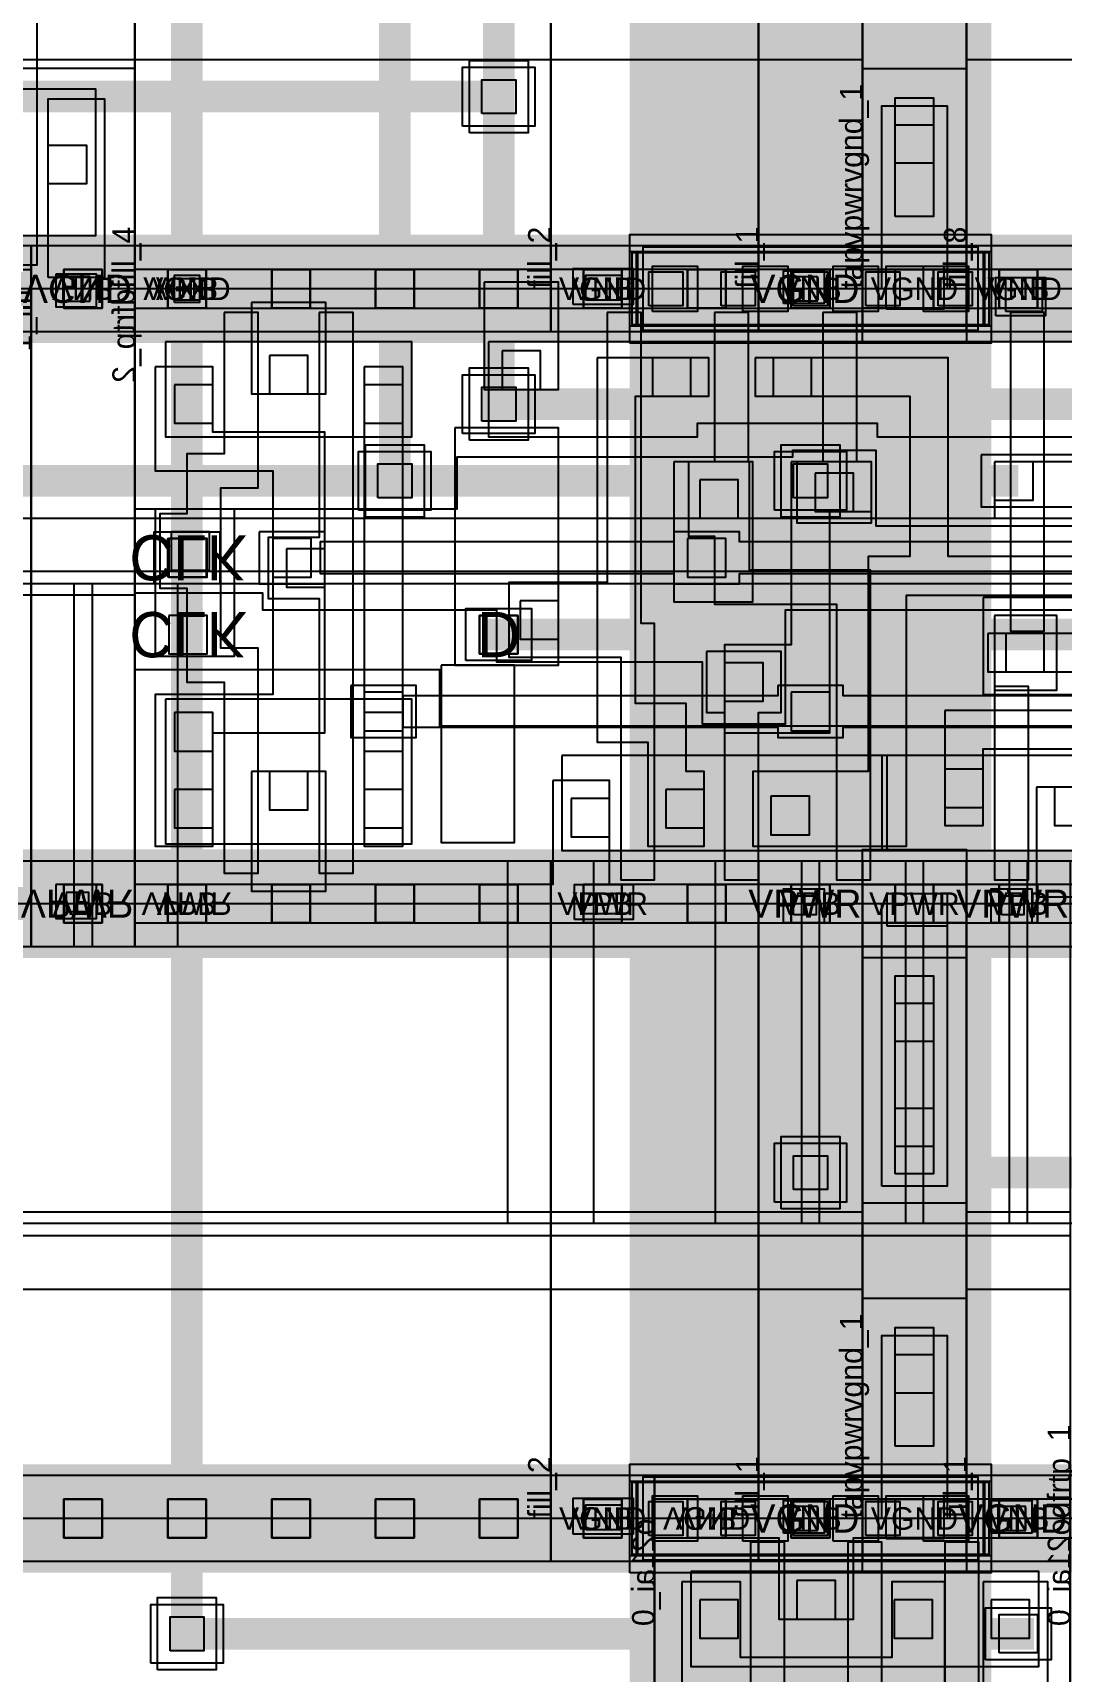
# Model space of a CAD drawing. Extents: x 0 to 50.5, y 0 to 99.5.
# Drawn here: x 11.51 to 16.06, y 83.64 to 90.89 of the extents above; entities that cross this region are included whole.
import ezdxf
from ezdxf.enums import TextEntityAlignment as Align

# ---------------------------------------------------------------- set-up
doc = ezdxf.new("R2010")
doc.units = 0
for name, color, linetype in [('L122D16', 13, 'CONTINUOUS'), ('L236D0', 12, 'CONTINUOUS'), ('L64D16', 14, 'CONTINUOUS'), ('L64D20', 26, 'CONTINUOUS'), ('L64D5', 19, 'CONTINUOUS'), ('L64D59', 18, 'CONTINUOUS'), ('L65D20', 22, 'CONTINUOUS'), ('L65D44', 31, 'CONTINUOUS'), ('L66D20', 16, 'CONTINUOUS'), ('L66D44', 21, 'CONTINUOUS'), ('L67D16', 29, 'CONTINUOUS'), ('L67D20', 8, 'CONTINUOUS'), ('L67D44', 9, 'CONTINUOUS'), ('L67D5', 17, 'CONTINUOUS'), ('L68D16', 15, 'CONTINUOUS'), ('L68D20', 6, 'CONTINUOUS'), ('L68D44', 7, 'CONTINUOUS'), ('L68D5', 20, 'CONTINUOUS'), ('L69D20', 4, 'CONTINUOUS'), ('L69D44', 5, 'CONTINUOUS'), ('L70D20', 2, 'CONTINUOUS'), ('L70D44', 3, 'CONTINUOUS'), ('L71D20', 1, 'CONTINUOUS'), ('L78D44', 24, 'CONTINUOUS'), ('L81D4', 28, 'CONTINUOUS'), ('L83D44', 30, 'CONTINUOUS'), ('L93D44', 25, 'CONTINUOUS'), ('L94D20', 27, 'CONTINUOUS'), ('L95D20', 23, 'CONTINUOUS')]:
    doc.layers.add(name, color=color, linetype=linetype)

# ---------------------------------------------------------------- blocks, each defined once
blk = doc.blocks.new('VIA_M1M2_PR')
at = {"layer": 'L68D20'}
blk.add_lwpolyline([(-0.16, -0.13), (-0.16, 0.13), (0.16, 0.13), (0.16, -0.13)], close=True, dxfattribs=at)
at = {"layer": 'L68D44'}
blk.add_lwpolyline([(-0.075, -0.075), (-0.075, 0.075), (0.075, 0.075), (0.075, -0.075)], close=True, dxfattribs=at)
at = {"layer": 'L69D20'}
blk.add_lwpolyline([(-0.13, -0.16), (-0.13, 0.16), (0.13, 0.16), (0.13, -0.16)], close=True, dxfattribs=at)
blk = doc.blocks.new('VIA_via2_3_1600_480_1_5_320_320')
at = {"layer": 'L68D20'}
blk.add_lwpolyline([(-0.8, -0.24), (-0.8, 0.24), (0.8, 0.24), (0.8, -0.24)], close=True, dxfattribs=at)
at = {"layer": 'L68D44'}
for points in [[(-0.715, -0.075), (-0.715, 0.075), (-0.565, 0.075), (-0.565, -0.075)], [(-0.395, -0.075), (-0.395, 0.075), (-0.245, 0.075), (-0.245, -0.075)], [(-0.075, -0.075), (-0.075, 0.075), (0.075, 0.075), (0.075, -0.075)], [(0.245, -0.075), (0.245, 0.075), (0.395, 0.075), (0.395, -0.075)], [(0.565, -0.075), (0.565, 0.075), (0.715, 0.075), (0.715, -0.075)]]:
    blk.add_lwpolyline(points, close=True, dxfattribs=at)
at = {"layer": 'L69D20'}
blk.add_lwpolyline([(-0.77, -0.16), (-0.77, 0.16), (0.77, 0.16), (0.77, -0.16)], close=True, dxfattribs=at)
blk = doc.blocks.new('VIA_L1M1_PR_MR')
at = {"layer": 'L67D20'}
blk.add_lwpolyline([(-0.085, -0.085), (-0.085, 0.085), (0.085, 0.085), (0.085, -0.085)], close=True, dxfattribs=at)
at = {"layer": 'L67D44'}
blk.add_lwpolyline([(-0.085, -0.085), (-0.085, 0.085), (0.085, 0.085), (0.085, -0.085)], close=True, dxfattribs=at)
at = {"layer": 'L68D20'}
blk.add_lwpolyline([(-0.145, -0.115), (-0.145, 0.115), (0.145, 0.115), (0.145, -0.115)], close=True, dxfattribs=at)
blk = doc.blocks.new('VIA_via4_5_1600_480_1_4_400_400')
at = {"layer": 'L70D20'}
blk.add_lwpolyline([(-0.79, -0.16), (-0.79, 0.16), (0.79, 0.16), (0.79, -0.16)], close=True, dxfattribs=at)
at = {"layer": 'L70D44'}
for points in [[(-0.7, -0.1), (-0.7, 0.1), (-0.5, 0.1), (-0.5, -0.1)], [(-0.3, -0.1), (-0.3, 0.1), (-0.1, 0.1), (-0.1, -0.1)], [(0.1, -0.1), (0.1, 0.1), (0.3, 0.1), (0.3, -0.1)], [(0.5, -0.1), (0.5, 0.1), (0.7, 0.1), (0.7, -0.1)]]:
    blk.add_lwpolyline(points, close=True, dxfattribs=at)
at = {"layer": 'L71D20'}
blk.add_lwpolyline([(-0.8, -0.165), (-0.8, 0.165), (0.8, 0.165), (0.8, -0.165)], close=True, dxfattribs=at)
blk = doc.blocks.new('VIA_via3_4_1600_480_1_4_400_400')
at = {"layer": 'L69D20'}
blk.add_lwpolyline([(-0.74, -0.185), (-0.74, 0.185), (0.74, 0.185), (0.74, -0.185)], close=True, dxfattribs=at)
at = {"layer": 'L69D44'}
for points in [[(-0.7, -0.1), (-0.7, 0.1), (-0.5, 0.1), (-0.5, -0.1)], [(-0.3, -0.1), (-0.3, 0.1), (-0.1, 0.1), (-0.1, -0.1)], [(0.1, -0.1), (0.1, 0.1), (0.3, 0.1), (0.3, -0.1)], [(0.5, -0.1), (0.5, 0.1), (0.7, 0.1), (0.7, -0.1)]]:
    blk.add_lwpolyline(points, close=True, dxfattribs=at)
at = {"layer": 'L70D20'}
blk.add_lwpolyline([(-0.765, -0.165), (-0.765, 0.165), (0.765, 0.165), (0.765, -0.165)], close=True, dxfattribs=at)
blk = doc.blocks.new('sky130_fd_sc_hd__dfrtp_1')
at = {"layer": 'L64D20'}
blk.add_lwpolyline([(-0.19, 1.305), (-0.19, 2.91), (9.39, 2.91), (9.39, 1.305)], close=True, dxfattribs=at)
at = {"layer": 'L68D20', "const_width": 0.48}
for points in [[(0, 2.72), (9.2, 2.72)], [(0, 0), (9.2, 0)]]:
    blk.add_lwpolyline(points, dxfattribs=at)
at = {"layer": 'L83D44'}
blk.add_text('dfrtp_1', height=0.1, rotation=90, dxfattribs=at).set_placement((0, 0))
blk = doc.blocks.new('sky130_fd_sc_hd__fill_8')
at = {"layer": 'L122D16'}
blk.add_lwpolyline([(0.13, -0.12), (0.13, 0.05), (0.35, 0.05), (0.35, -0.12)], close=True, dxfattribs=at)
at = {"layer": 'L64D16'}
blk.add_lwpolyline([(0.1, 2.61), (0.1, 2.765), (0.385, 2.765), (0.385, 2.61)], close=True, dxfattribs=at)
at = {"layer": 'L64D20'}
blk.add_lwpolyline([(-0.19, 1.305), (-0.19, 2.91), (3.87, 2.91), (3.87, 1.305)], close=True, dxfattribs=at)
at = {"layer": 'L67D20', "const_width": 0.17}
for points in [[(0, 2.72), (3.68, 2.72)], [(0, 0), (3.68, 0)]]:
    blk.add_lwpolyline(points, dxfattribs=at)
at = {"layer": 'L67D44'}
for points in [[(0.145, 2.635), (0.145, 2.805), (0.315, 2.805), (0.315, 2.635)], [(0.605, 2.635), (0.605, 2.805), (0.775, 2.805), (0.775, 2.635)], [(1.065, 2.635), (1.065, 2.805), (1.235, 2.805), (1.235, 2.635)], [(1.525, 2.635), (1.525, 2.805), (1.695, 2.805), (1.695, 2.635)], [(1.985, 2.635), (1.985, 2.805), (2.155, 2.805), (2.155, 2.635)], [(2.445, 2.635), (2.445, 2.805), (2.615, 2.805), (2.615, 2.635)], [(2.905, 2.635), (2.905, 2.805), (3.075, 2.805), (3.075, 2.635)], [(3.365, 2.635), (3.365, 2.805), (3.535, 2.805), (3.535, 2.635)], [(0.145, -0.085), (0.145, 0.085), (0.315, 0.085), (0.315, -0.085)], [(0.605, -0.085), (0.605, 0.085), (0.775, 0.085), (0.775, -0.085)], [(1.065, -0.085), (1.065, 0.085), (1.235, 0.085), (1.235, -0.085)], [(1.525, -0.085), (1.525, 0.085), (1.695, 0.085), (1.695, -0.085)], [(1.985, -0.085), (1.985, 0.085), (2.155, 0.085), (2.155, -0.085)], [(2.445, -0.085), (2.445, 0.085), (2.615, 0.085), (2.615, -0.085)], [(2.905, -0.085), (2.905, 0.085), (3.075, 0.085), (3.075, -0.085)], [(3.365, -0.085), (3.365, 0.085), (3.535, 0.085), (3.535, -0.085)]]:
    blk.add_lwpolyline(points, close=True, dxfattribs=at)
at = {"layer": 'L68D16'}
for points in [[(0.145, 2.615), (0.145, 2.775), (0.335, 2.775), (0.335, 2.615)], [(0.175, -0.1), (0.175, 0.05), (0.335, 0.05), (0.335, -0.1)]]:
    blk.add_lwpolyline(points, close=True, dxfattribs=at)
at = {"layer": 'L68D20', "const_width": 0.48}
for points in [[(0, 2.72), (3.68, 2.72)], [(0, 0), (3.68, 0)]]:
    blk.add_lwpolyline(points, dxfattribs=at)
at = {"layer": 'L78D44'}
blk.add_lwpolyline([(0, 1.25), (0, 2.72), (3.68, 2.72), (3.68, 1.25)], close=True, dxfattribs=at)
at = {"layer": 'L81D4'}
blk.add_lwpolyline([(0, 0), (0, 2.72), (3.68, 2.72), (3.68, 0)], close=True, dxfattribs=at)
at = {"layer": 'L93D44'}
blk.add_lwpolyline([(0, -0.19), (0, 1.015), (3.68, 1.015), (3.68, -0.19)], close=True, dxfattribs=at)
at = {"layer": 'L94D20'}
blk.add_lwpolyline([(0, 1.355), (0, 2.91), (3.68, 2.91), (3.68, 1.355)], close=True, dxfattribs=at)
at = {"layer": 'L64D5'}
blk.add_text('VPB', height=0.1, dxfattribs=at).set_placement((0.23, 2.72), align=Align.MIDDLE_CENTER)
at = {"layer": 'L64D59'}
blk.add_text('VNB', height=0.1, dxfattribs=at).set_placement((0.23, 0), align=Align.MIDDLE_CENTER)
at = {"layer": 'L68D5'}
for s, p in [('VPWR', (0.23, 2.72)), ('VGND', (0.23, 0))]:
    blk.add_text(s, height=0.1, dxfattribs=at).set_placement(p, align=Align.MIDDLE_CENTER)
at = {"layer": 'L83D44'}
blk.add_text('fill_8', height=0.1, rotation=90, dxfattribs=at).set_placement((0, 0))
blk = doc.blocks.new('sky130_fd_sc_hd__fill_4')
at = {"layer": 'L122D16'}
blk.add_lwpolyline([(0.175, -0.06), (0.175, 0.06), (0.285, 0.06), (0.285, -0.06)], close=True, dxfattribs=at)
at = {"layer": 'L64D16'}
blk.add_lwpolyline([(0.175, 2.65), (0.175, 2.78), (0.3, 2.78), (0.3, 2.65)], close=True, dxfattribs=at)
at = {"layer": 'L64D20'}
blk.add_lwpolyline([(-0.19, 1.305), (-0.19, 2.91), (2.03, 2.91), (2.03, 1.305)], close=True, dxfattribs=at)
at = {"layer": 'L67D20', "const_width": 0.17}
for points in [[(0, 2.72), (1.84, 2.72)], [(0, 0), (1.84, 0)]]:
    blk.add_lwpolyline(points, dxfattribs=at)
at = {"layer": 'L67D44'}
for points in [[(0.145, 2.635), (0.145, 2.805), (0.315, 2.805), (0.315, 2.635)], [(0.605, 2.635), (0.605, 2.805), (0.775, 2.805), (0.775, 2.635)], [(1.065, 2.635), (1.065, 2.805), (1.235, 2.805), (1.235, 2.635)], [(1.525, 2.635), (1.525, 2.805), (1.695, 2.805), (1.695, 2.635)], [(0.145, -0.085), (0.145, 0.085), (0.315, 0.085), (0.315, -0.085)], [(0.605, -0.085), (0.605, 0.085), (0.775, 0.085), (0.775, -0.085)], [(1.065, -0.085), (1.065, 0.085), (1.235, 0.085), (1.235, -0.085)], [(1.525, -0.085), (1.525, 0.085), (1.695, 0.085), (1.695, -0.085)]]:
    blk.add_lwpolyline(points, close=True, dxfattribs=at)
at = {"layer": 'L68D16'}
for points in [[(0.17, 2.675), (0.17, 2.76), (0.27, 2.76), (0.27, 2.675)], [(0.17, -0.05), (0.17, 0.045), (0.285, 0.045), (0.285, -0.05)]]:
    blk.add_lwpolyline(points, close=True, dxfattribs=at)
at = {"layer": 'L68D20', "const_width": 0.48}
for points in [[(0, 2.72), (1.84, 2.72)], [(0, 0), (1.84, 0)]]:
    blk.add_lwpolyline(points, dxfattribs=at)
at = {"layer": 'L78D44'}
blk.add_lwpolyline([(0, 1.25), (0, 2.72), (1.84, 2.72), (1.84, 1.25)], close=True, dxfattribs=at)
at = {"layer": 'L81D4'}
blk.add_lwpolyline([(0, 0), (0, 2.72), (1.84, 2.72), (1.84, 0)], close=True, dxfattribs=at)
at = {"layer": 'L93D44'}
blk.add_lwpolyline([(0, -0.19), (0, 1.015), (1.84, 1.015), (1.84, -0.19)], close=True, dxfattribs=at)
at = {"layer": 'L94D20'}
blk.add_lwpolyline([(0, 1.355), (0, 2.91), (1.84, 2.91), (1.84, 1.355)], close=True, dxfattribs=at)
at = {"layer": 'L64D5'}
blk.add_text('VPB', height=0.1, dxfattribs=at).set_placement((0.23, 2.72), align=Align.MIDDLE_CENTER)
at = {"layer": 'L64D59'}
blk.add_text('VNB', height=0.1, dxfattribs=at).set_placement((0.23, 0), align=Align.MIDDLE_CENTER)
at = {"layer": 'L68D5'}
for s, p in [('VPWR', (0.23, 2.72)), ('VGND', (0.23, 0))]:
    blk.add_text(s, height=0.1, dxfattribs=at).set_placement(p, align=Align.MIDDLE_CENTER)
at = {"layer": 'L83D44'}
blk.add_text('fill_4', height=0.1, rotation=90, dxfattribs=at).set_placement((0, 0))
blk = doc.blocks.new('sky130_fd_sc_hd__dfrtp_2')
at = {"layer": 'L122D16'}
blk.add_lwpolyline([(0.145, -0.085), (0.145, 0.085), (0.315, 0.085), (0.315, -0.085)], close=True, dxfattribs=at)
at = {"layer": 'L236D0'}
blk.add_lwpolyline([(0, 0), (0, 2.72), (9.66, 2.72), (9.66, 0)], close=True, dxfattribs=at)
at = {"layer": 'L64D16'}
blk.add_lwpolyline([(0.145, 2.635), (0.145, 2.805), (0.315, 2.805), (0.315, 2.635)], close=True, dxfattribs=at)
at = {"layer": 'L64D20'}
blk.add_lwpolyline([(-0.19, 1.305), (-0.19, 2.91), (9.85, 2.91), (9.85, 1.305)], close=True, dxfattribs=at)
at = {"layer": 'L65D20'}
for points in [[(1.89, 2.065), (1.89, 2.485), (3.335, 2.485), (3.335, 2.48), (3.33, 2.48), (3.33, 2.065)], [(3.305, 2.065), (3.305, 2.485), (4.7, 2.485), (4.7, 2.065)], [(0.135, 1.815), (0.135, 2.455), (1.225, 2.455), (1.225, 1.815)], [(1.565, 0.235), (1.565, 0.655), (2.49, 0.655), (2.49, 0.595), (3.285, 0.595), (3.285, 0.655), (4.645, 0.655), (4.645, 0.875), (5.315, 0.875), (5.315, 0.595), (6.165, 0.595), (6.165, 0.655), (8.025, 0.655), (8.025, 0.235)], [(8.295, 0.235), (8.295, 0.655), (8.405, 0.655), (8.405, 0.885), (9.485, 0.885), (9.485, 0.235)], [(0.135, 0.235), (0.135, 0.655), (1.225, 0.655), (1.225, 0.235)]]:
    blk.add_lwpolyline(points, close=True, dxfattribs=at)
at = {"layer": 'L66D20'}
for points in [[(2.09, 0.105), (2.09, 1.3), (1.655, 1.3), (1.655, 1.63), (2.15, 1.63), (2.15, 2.615), (2.3, 2.615), (2.3, 1.48), (2.24, 1.48), (2.24, 0.105)], [(2.565, 0.105), (2.565, 0.765), (2.45, 0.765), (2.45, 1.095), (2.565, 1.095), (2.565, 1.395), (3.105, 1.395), (3.105, 2.615), (3.255, 2.615), (3.255, 1.245), (2.72, 1.245), (2.72, 0.765), (2.715, 0.765), (2.715, 0.105)], [(2.53, 1.605), (2.53, 1.875), (2.61, 1.875), (2.61, 2.615), (2.76, 2.615), (2.76, 1.875), (2.86, 1.875), (2.86, 1.605)], [(3.805, 1.76), (3.805, 2.615), (3.955, 2.615), (3.955, 1.76)], [(8.655, 0.105), (8.655, 0.995), (8.51, 0.995), (8.51, 1.325), (8.655, 1.325), (8.655, 2.615), (8.805, 2.615), (8.805, 1.325), (9.075, 1.325), (9.075, 2.615), (9.225, 2.615), (9.225, 0.105), (9.075, 0.105), (9.075, 0.995), (8.805, 0.995), (8.805, 0.105)], [(0.395, 0.105), (0.395, 0.73), (0.23, 0.73), (0.23, 0.995), (0.11, 0.995), (0.11, 1.325), (0.23, 1.325), (0.23, 1.74), (0.395, 1.74), (0.395, 2.585), (0.545, 2.585), (0.545, 1.59), (0.38, 1.59), (0.38, 0.88), (0.545, 0.88), (0.545, 0.105)], [(0.815, 0.105), (0.815, 1.1), (0.59, 1.1), (0.59, 1.37), (0.815, 1.37), (0.815, 2.585), (0.965, 2.585), (0.965, 0.105)], [(3.805, 1.445), (3.805, 1.775), (4.08, 1.775), (4.08, 1.445)], [(3.875, 0.105), (3.875, 1.515), (4.025, 1.515), (4.025, 0.105)], [(3.045, 0.105), (3.045, 0.765), (2.93, 0.765), (2.93, 1.035), (3.26, 1.035), (3.26, 0.765), (3.195, 0.765), (3.195, 0.105)]]:
    blk.add_lwpolyline(points, close=True, dxfattribs=at)
at = {"layer": 'L66D44'}
for points in [[(1.93, 2.255), (1.93, 2.425), (2.1, 2.425), (2.1, 2.255)], [(2.815, 2.245), (2.815, 2.415), (2.985, 2.415), (2.985, 2.245)], [(0.175, 2.215), (0.175, 2.385), (0.345, 2.385), (0.345, 2.215)], [(1.015, 2.215), (1.015, 2.385), (1.185, 2.385), (1.185, 2.215)], [(2.35, 2.215), (2.35, 2.385), (2.52, 2.385), (2.52, 2.215)], [(4.07, 2.205), (4.07, 2.375), (4.24, 2.375), (4.24, 2.205)], [(0.595, 2.135), (0.595, 2.305), (0.765, 2.305), (0.765, 2.135)], [(3.585, 2.125), (3.585, 2.295), (3.755, 2.295), (3.755, 2.125)], [(0.175, 1.875), (0.175, 2.045), (0.345, 2.045), (0.345, 1.875)], [(1.015, 1.875), (1.015, 2.045), (1.185, 2.045), (1.185, 1.875)], [(2.61, 1.655), (2.61, 1.825), (2.78, 1.825), (2.78, 1.655)], [(3.855, 1.525), (3.855, 1.695), (4.025, 1.695), (4.025, 1.525)], [(1.705, 1.38), (1.705, 1.55), (1.875, 1.55), (1.875, 1.38)], [(0.67, 1.15), (0.67, 1.32), (0.84, 1.32), (0.84, 1.15)], [(0.16, 1.075), (0.16, 1.245), (0.33, 1.245), (0.33, 1.075)], [(2.5, 0.845), (2.5, 1.015), (2.67, 1.015), (2.67, 0.845)], [(3.01, 0.815), (3.01, 0.985), (3.18, 0.985), (3.18, 0.815)], [(0.175, 0.425), (0.175, 0.595), (0.345, 0.595), (0.345, 0.425)], [(1.015, 0.425), (1.015, 0.595), (1.185, 0.595), (1.185, 0.425)], [(9.275, 0.465), (9.275, 0.635), (9.445, 0.635), (9.445, 0.465)], [(0.595, 0.295), (0.595, 0.465), (0.765, 0.465), (0.765, 0.295)], [(1.625, 0.275), (1.625, 0.445), (1.795, 0.445), (1.795, 0.275)], [(2.29, 0.305), (2.29, 0.475), (2.46, 0.475), (2.46, 0.305)], [(2.825, 0.305), (2.825, 0.475), (2.995, 0.475), (2.995, 0.305)]]:
    blk.add_lwpolyline(points, close=True, dxfattribs=at)
at = {"layer": 'L67D16'}
for points in [[(0.15, 1.445), (0.15, 1.615), (0.32, 1.615), (0.32, 1.445)], [(1.525, 1.445), (1.525, 1.615), (1.695, 1.615), (1.695, 1.445)], [(0.15, 1.105), (0.15, 1.275), (0.32, 1.275), (0.32, 1.105)]]:
    blk.add_lwpolyline(points, close=True, dxfattribs=at)
at = {"layer": 'L67D20'}
for points in [[(1.85, 2.175), (1.85, 2.635), (0, 2.635), (0, 2.805), (9.2, 2.805), (9.2, 2.635), (2.1, 2.635), (2.1, 2.175)], [(3.99, 2.205), (3.99, 2.69), (4.32, 2.69), (4.32, 2.205)], [(0.515, 2.135), (0.515, 2.665), (0.845, 2.665), (0.845, 2.135)], [(0.09, 0.345), (0.09, 0.805), (0.61, 0.805), (0.61, 1.795), (0.09, 1.795), (0.09, 2.465), (0.345, 2.465), (0.345, 1.965), (0.84, 1.965), (0.84, 0.635), (0.345, 0.635), (0.345, 0.345)], [(1.015, 0.345), (1.015, 2.465), (1.185, 2.465), (1.185, 0.345)], [(1.355, 1.665), (1.355, 2.45), (1.68, 2.45), (1.68, 1.665)], [(2.045, 0.305), (2.045, 2.005), (2.27, 2.005), (2.27, 2.465), (2.52, 2.465), (2.52, 2.135), (2.44, 2.135), (2.44, 1.835), (2.215, 1.835), (2.215, 0.475), (2.54, 0.475), (2.54, 0.305)], [(2.745, 0.305), (2.745, 0.475), (3.43, 0.475), (3.43, 1.185), (3.245, 1.185), (3.245, 2.135), (2.735, 2.135), (2.735, 2.465), (3.415, 2.465), (3.415, 1.355), (4.935, 1.355), (4.935, 1.005), (4.765, 1.005), (4.765, 1.185), (3.6, 1.185), (3.6, 0.305)], [(3.585, 1.865), (3.585, 2.375), (3.755, 2.375), (3.755, 2.035), (4.49, 2.035), (4.49, 2.375), (4.66, 2.375), (4.66, 1.865)], [(2.905, 0.765), (2.905, 1.575), (2.61, 1.575), (2.61, 1.965), (3.075, 1.965), (3.075, 0.985), (3.26, 0.985), (3.26, 0.765)], [(3.775, 1.525), (3.775, 1.695), (5.13, 1.695), (5.13, 1.525)], [(0.09, 0.975), (0.09, 1.625), (0.44, 1.625), (0.44, 0.975)], [(1.415, 0.615), (1.415, 1.665), (1.875, 1.665), (1.875, 0.615)], [(2.385, 0.765), (2.385, 1.385), (2.735, 1.385), (2.735, 0.765)], [(3.805, 0.765), (3.805, 1.015), (4.595, 1.015), (4.595, 0.765)], [(9.275, 0.05), (9.275, 0.84), (9.525, 0.84), (9.525, 0.05)], [(0.515, 0.06), (0.515, 0.465), (0.845, 0.465), (0.845, 0.06)], [(1.545, -0.03), (1.545, 0.445), (1.875, 0.445), (1.875, -0.03)], [(0, -0.085), (0, 0.085), (9.2, 0.085), (9.2, -0.085)]]:
    blk.add_lwpolyline(points, close=True, dxfattribs=at)
at = {"layer": 'L67D20', "const_width": 0.17}
blk.add_lwpolyline([(9.2, 0), (9.66, 0)], dxfattribs=at)
at = {"layer": 'L67D44'}
for points in [[(0.145, 2.635), (0.145, 2.805), (0.315, 2.805), (0.315, 2.635)], [(0.605, 2.635), (0.605, 2.805), (0.775, 2.805), (0.775, 2.635)], [(1.065, 2.635), (1.065, 2.805), (1.235, 2.805), (1.235, 2.635)], [(1.525, 2.635), (1.525, 2.805), (1.695, 2.805), (1.695, 2.635)], [(1.985, 2.635), (1.985, 2.805), (2.155, 2.805), (2.155, 2.635)], [(2.445, 2.635), (2.445, 2.805), (2.615, 2.805), (2.615, 2.635)], [(2.905, 2.635), (2.905, 2.805), (3.075, 2.805), (3.075, 2.635)], [(3.365, 2.635), (3.365, 2.805), (3.535, 2.805), (3.535, 2.635)], [(3.825, 2.635), (3.825, 2.805), (3.995, 2.805), (3.995, 2.635)], [(1.015, 1.785), (1.015, 1.955), (1.185, 1.955), (1.185, 1.785)], [(2.905, 1.785), (2.905, 1.955), (3.075, 1.955), (3.075, 1.785)], [(0.61, 1.105), (0.61, 1.275), (0.78, 1.275), (0.78, 1.105)], [(2.445, 1.105), (2.445, 1.275), (2.615, 1.275), (2.615, 1.105)], [(3.805, 0.765), (3.805, 0.935), (3.975, 0.935), (3.975, 0.765)], [(0.145, -0.085), (0.145, 0.085), (0.315, 0.085), (0.315, -0.085)], [(0.605, -0.085), (0.605, 0.085), (0.775, 0.085), (0.775, -0.085)], [(1.065, -0.085), (1.065, 0.085), (1.235, 0.085), (1.235, -0.085)], [(1.525, -0.085), (1.525, 0.085), (1.695, 0.085), (1.695, -0.085)], [(1.985, -0.085), (1.985, 0.085), (2.155, 0.085), (2.155, -0.085)], [(2.445, -0.085), (2.445, 0.085), (2.615, 0.085), (2.615, -0.085)], [(2.905, -0.085), (2.905, 0.085), (3.075, 0.085), (3.075, -0.085)], [(3.365, -0.085), (3.365, 0.085), (3.535, 0.085), (3.535, -0.085)], [(3.825, -0.085), (3.825, 0.085), (3.995, 0.085), (3.995, -0.085)], [(9.345, -0.085), (9.345, 0.085), (9.515, 0.085), (9.515, -0.085)]]:
    blk.add_lwpolyline(points, close=True, dxfattribs=at)
at = {"layer": 'L68D16'}
for points in [[(0.145, 2.635), (0.145, 2.805), (0.315, 2.805), (0.315, 2.635)], [(0.145, -0.085), (0.145, 0.085), (0.315, 0.085), (0.315, -0.085)]]:
    blk.add_lwpolyline(points, close=True, dxfattribs=at)
at = {"layer": 'L68D20', "const_width": 0.48}
for points in [[(0, 2.72), (9.2, 2.72)], [(0, 0), (9.2, 0)], [(9.2, 0), (9.66, 0)]]:
    blk.add_lwpolyline(points, dxfattribs=at)
at = {"layer": 'L68D20'}
for points in [[(0.955, 1.755), (0.955, 1.985), (1.245, 1.985), (1.245, 1.755)], [(2.845, 1.755), (2.845, 1.8), (1.185, 1.8), (1.185, 1.94), (2.845, 1.94), (2.845, 1.985), (3.135, 1.985), (3.135, 1.94), (6.075, 1.94), (6.075, 1.8), (3.135, 1.8), (3.135, 1.755)], [(0.55, 1.075), (0.55, 1.305), (0.84, 1.305), (0.84, 1.075)], [(2.385, 1.075), (2.385, 1.12), (0.82, 1.12), (0.82, 1.26), (2.385, 1.26), (2.385, 1.305), (2.675, 1.305), (2.675, 1.26), (6.045, 1.26), (6.045, 1.12), (2.675, 1.12), (2.675, 1.075)], [(3.745, 0.735), (3.745, 0.965), (4.395, 0.965), (4.395, 0.92), (7.335, 0.92), (7.335, 0.965), (7.635, 0.965), (7.635, 0.735), (7.345, 0.735), (7.345, 0.78), (4.395, 0.78), (4.395, 0.735)]]:
    blk.add_lwpolyline(points, close=True, dxfattribs=at)
at = {"layer": 'L78D44'}
blk.add_lwpolyline([(0, 1.25), (0, 2.72), (9.2, 2.72), (9.2, 1.25)], close=True, dxfattribs=at)
at = {"layer": 'L81D4'}
blk.add_lwpolyline([(0, 0), (0, 2.72), (9.66, 2.72), (9.66, 0)], close=True, dxfattribs=at)
at = {"layer": 'L93D44'}
blk.add_lwpolyline([(0, -0.19), (0, 1.015), (9.66, 1.015), (9.66, -0.19)], close=True, dxfattribs=at)
at = {"layer": 'L94D20'}
blk.add_lwpolyline([(8.155, 1.355), (8.155, 1.935), (5.825, 1.935), (5.825, 1.515), (4.885, 1.515), (4.885, 1.935), (1.35, 1.935), (1.35, 1.685), (0, 1.685), (0, 2.91), (9.66, 2.91), (9.66, 1.355)], close=True, dxfattribs=at)
at = {"layer": 'L95D20'}
for points in [[(4.185, 1.05), (3.28, 1.05), (3.28, 0.715), (2.91, 0.715), (2.91, 0.745), (1.425, 0.745), (1.425, 0.975), (0, 0.975), (0, 1.345), (0.565, 1.345), (0.565, 1.42), (1.6, 1.42), (1.6, 1.65), (2.51, 1.65), (2.51, 1.925), (2.88, 1.925), (2.88, 1.42), (6.08, 1.42)], [(7.84, 1.345), (9.66, 1.345), (9.66, 0.975), (7.455, 0.975)]]:
    blk.add_lwpolyline(points, dxfattribs=at)
blk.add_lwpolyline([(3.755, 1.365), (3.755, 1.795), (4.195, 1.795), (4.195, 1.365)], close=True, dxfattribs=at)
at = {"layer": 'L64D5'}
blk.add_text('VPB', height=0.1, dxfattribs=at).set_placement((0.23, 2.72), align=Align.MIDDLE_CENTER)
at = {"layer": 'L64D59'}
blk.add_text('VNB', height=0.1, dxfattribs=at).set_placement((0.23, 0), align=Align.MIDDLE_CENTER)
at = {"layer": 'L67D5'}
for s, p in [('CLK', (0.235, 1.53)), ('D', (1.61, 1.53)), ('CLK', (0.235, 1.19))]:
    blk.add_text(s, height=0.2, dxfattribs=at).set_placement(p, align=Align.MIDDLE_CENTER)
at = {"layer": 'L68D5'}
for s, p in [('VPWR', (0.23, 2.72)), ('VGND', (0.23, 0))]:
    blk.add_text(s, height=0.1, dxfattribs=at).set_placement(p, align=Align.MIDDLE_CENTER)
at = {"layer": 'L83D44'}
blk.add_text('dfrtp_2', height=0.1, rotation=90, dxfattribs=at).set_placement((0, 0))
blk = doc.blocks.new('sky130_fd_sc_hd__o21ai_0')
at = {"layer": 'L122D16'}
blk.add_lwpolyline([(0.145, -0.085), (0.145, 0.085), (0.315, 0.085), (0.315, -0.085)], close=True, dxfattribs=at)
at = {"layer": 'L236D0'}
blk.add_lwpolyline([(0, 0), (0, 2.72), (1.84, 2.72), (1.84, 0)], close=True, dxfattribs=at)
at = {"layer": 'L64D16'}
blk.add_lwpolyline([(0.145, 2.635), (0.145, 2.805), (0.315, 2.805), (0.315, 2.635)], close=True, dxfattribs=at)
at = {"layer": 'L64D20'}
blk.add_lwpolyline([(-0.19, 1.305), (-0.19, 2.91), (2.03, 2.91), (2.03, 1.305)], close=True, dxfattribs=at)
at = {"layer": 'L65D20'}
for points in [[(0.185, 1.845), (0.185, 2.485), (1.705, 2.485), (1.705, 1.845)], [(0.16, 0.235), (0.16, 0.655), (1.7, 0.655), (1.7, 0.235)]]:
    blk.add_lwpolyline(points, close=True, dxfattribs=at)
at = {"layer": 'L66D20'}
for points in [[(0.425, 0.105), (0.425, 0.73), (0.115, 0.73), (0.115, 1.735), (0.45, 1.735), (0.45, 2.615), (0.6, 2.615), (0.6, 1.585), (0.385, 1.585), (0.385, 0.88), (0.575, 0.88), (0.575, 0.105)], [(0.855, 0.105), (0.855, 1.045), (0.705, 1.045), (0.705, 1.375), (0.84, 1.375), (0.84, 2.615), (0.99, 2.615), (0.99, 1.375), (1.005, 1.375), (1.005, 0.105)], [(1.285, 0.105), (1.285, 1.355), (1.27, 1.355), (1.27, 2.615), (1.42, 2.615), (1.42, 1.685), (1.735, 1.685), (1.735, 1.355), (1.435, 1.355), (1.435, 0.105)]]:
    blk.add_lwpolyline(points, close=True, dxfattribs=at)
at = {"layer": 'L66D44'}
for points in [[(0.225, 2.255), (0.225, 2.425), (0.395, 2.425), (0.395, 2.255)], [(1.045, 2.255), (1.045, 2.425), (1.215, 2.425), (1.215, 2.255)], [(1.475, 2.275), (1.475, 2.445), (1.645, 2.445), (1.645, 2.275)], [(1.475, 1.935), (1.475, 2.105), (1.645, 2.105), (1.645, 1.935)], [(0.225, 1.905), (0.225, 2.075), (0.395, 2.075), (0.395, 1.905)], [(1.045, 1.905), (1.045, 2.075), (1.215, 2.075), (1.215, 1.905)], [(1.515, 1.435), (1.515, 1.605), (1.685, 1.605), (1.685, 1.435)], [(0.165, 1.295), (0.165, 1.465), (0.335, 1.465), (0.335, 1.295)], [(0.755, 1.125), (0.755, 1.295), (0.925, 1.295), (0.925, 1.125)], [(0.165, 0.955), (0.165, 1.125), (0.335, 1.125), (0.335, 0.955)], [(0.2, 0.36), (0.2, 0.53), (0.37, 0.53), (0.37, 0.36)], [(1.06, 0.36), (1.06, 0.53), (1.23, 0.53), (1.23, 0.36)], [(1.49, 0.36), (1.49, 0.53), (1.66, 0.53), (1.66, 0.36)], [(0.63, 0.275), (0.63, 0.445), (0.8, 0.445), (0.8, 0.275)]]:
    blk.add_lwpolyline(points, close=True, dxfattribs=at)
at = {"layer": 'L67D16'}
for points in [[(1.065, 2.125), (1.065, 2.295), (1.235, 2.295), (1.235, 2.125)], [(0.145, 1.445), (0.145, 1.615), (0.315, 1.615), (0.315, 1.445)], [(1.525, 1.445), (1.525, 1.615), (1.695, 1.615), (1.695, 1.445)], [(0.605, 1.105), (0.605, 1.275), (0.775, 1.275), (0.775, 1.105)]]:
    blk.add_lwpolyline(points, close=True, dxfattribs=at)
at = {"layer": 'L67D20'}
for points in [[(0.145, 1.825), (0.145, 2.635), (0, 2.635), (0, 2.805), (1.84, 2.805), (1.84, 2.635), (1.725, 2.635), (1.725, 1.855), (1.47, 1.855), (1.47, 2.635), (0.475, 2.635), (0.475, 1.825)], [(1.455, 0.28), (1.455, 0.955), (1.175, 0.955), (1.175, 1.51), (0.965, 1.51), (0.965, 2.465), (1.3, 2.465), (1.3, 1.68), (1.345, 1.68), (1.345, 1.125), (1.74, 1.125), (1.74, 0.28)], [(1.515, 1.355), (1.515, 1.685), (1.73, 1.685), (1.73, 1.355)], [(0.085, 0.955), (0.085, 1.615), (0.415, 1.615), (0.415, 0.955)], [(0.605, 1.1), (0.605, 1.645), (0.775, 1.645), (0.775, 1.34), (1.005, 1.34), (1.005, 1.1)], [(0.12, 0.28), (0.12, 0.785), (1.285, 0.785), (1.285, 0.28), (1.05, 0.28), (1.05, 0.615), (0.38, 0.615), (0.38, 0.28)], [(0, -0.085), (0, 0.085), (0.55, 0.085), (0.55, 0.445), (0.88, 0.445), (0.88, 0.085), (1.84, 0.085), (1.84, -0.085)]]:
    blk.add_lwpolyline(points, close=True, dxfattribs=at)
at = {"layer": 'L67D44'}
for points in [[(0.145, 2.635), (0.145, 2.805), (0.315, 2.805), (0.315, 2.635)], [(0.605, 2.635), (0.605, 2.805), (0.775, 2.805), (0.775, 2.635)], [(1.065, 2.635), (1.065, 2.805), (1.235, 2.805), (1.235, 2.635)], [(1.525, 2.635), (1.525, 2.805), (1.695, 2.805), (1.695, 2.635)], [(0.145, -0.085), (0.145, 0.085), (0.315, 0.085), (0.315, -0.085)], [(0.605, -0.085), (0.605, 0.085), (0.775, 0.085), (0.775, -0.085)], [(1.065, -0.085), (1.065, 0.085), (1.235, 0.085), (1.235, -0.085)], [(1.525, -0.085), (1.525, 0.085), (1.695, 0.085), (1.695, -0.085)]]:
    blk.add_lwpolyline(points, close=True, dxfattribs=at)
at = {"layer": 'L68D16'}
for points in [[(0.145, 2.635), (0.145, 2.805), (0.315, 2.805), (0.315, 2.635)], [(0.145, -0.085), (0.145, 0.085), (0.315, 0.085), (0.315, -0.085)]]:
    blk.add_lwpolyline(points, close=True, dxfattribs=at)
at = {"layer": 'L68D20', "const_width": 0.48}
for points in [[(0, 2.72), (1.84, 2.72)], [(0, 0), (1.84, 0)]]:
    blk.add_lwpolyline(points, dxfattribs=at)
at = {"layer": 'L78D44'}
blk.add_lwpolyline([(0, 1.25), (0, 2.72), (1.84, 2.72), (1.84, 1.25)], close=True, dxfattribs=at)
at = {"layer": 'L81D4'}
blk.add_lwpolyline([(0, 0), (0, 2.72), (1.84, 2.72), (1.84, 0)], close=True, dxfattribs=at)
at = {"layer": 'L93D44'}
blk.add_lwpolyline([(0, -0.19), (0, 1.015), (1.84, 1.015), (1.84, -0.19)], close=True, dxfattribs=at)
at = {"layer": 'L94D20'}
blk.add_lwpolyline([(0, 1.575), (0, 2.91), (1.84, 2.91), (1.84, 1.715), (1.405, 1.715), (1.405, 1.575)], close=True, dxfattribs=at)
at = {"layer": 'L95D20'}
blk.add_lwpolyline([(0, 0.855), (0, 1.565), (0.435, 1.565), (0.435, 1.395), (1.025, 1.395), (1.025, 1.345), (1.415, 1.345), (1.415, 1.705), (1.84, 1.705), (1.84, 0.975), (0.48, 0.975), (0.48, 0.855)], close=True, dxfattribs=at)
at = {"layer": 'L64D5'}
blk.add_text('VPB', height=0.1, dxfattribs=at).set_placement((0.23, 2.72), align=Align.MIDDLE_CENTER)
at = {"layer": 'L64D59'}
blk.add_text('VNB', height=0.1, dxfattribs=at).set_placement((0.23, 0), align=Align.MIDDLE_CENTER)
at = {"layer": 'L67D5'}
for s, p in [('Y', (1.15, 2.21)), ('A1', (0.23, 1.53)), ('B1', (1.61, 1.53)), ('A2', (0.69, 1.19))]:
    blk.add_text(s, height=0.17, dxfattribs=at).set_placement(p, align=Align.MIDDLE_CENTER)
at = {"layer": 'L68D5'}
for s, p in [('VPWR', (0.23, 2.72)), ('VGND', (0.23, 0))]:
    blk.add_text(s, height=0.1, dxfattribs=at).set_placement(p, align=Align.MIDDLE_CENTER)
at = {"layer": 'L83D44'}
blk.add_text('o21ai_0', height=0.1, rotation=90, dxfattribs=at).set_placement((0, 0))
blk = doc.blocks.new('sky130_fd_sc_hd__fill_1')
at = {"layer": 'L122D16'}
blk.add_lwpolyline([(0.14, -0.055), (0.14, 0.055), (0.26, 0.055), (0.26, -0.055)], close=True, dxfattribs=at)
at = {"layer": 'L64D16'}
blk.add_lwpolyline([(0.155, 2.67), (0.155, 2.755), (0.255, 2.755), (0.255, 2.67)], close=True, dxfattribs=at)
at = {"layer": 'L64D20'}
blk.add_lwpolyline([(-0.19, 1.305), (-0.19, 2.91), (0.65, 2.91), (0.65, 1.305)], close=True, dxfattribs=at)
at = {"layer": 'L67D20', "const_width": 0.17}
for points in [[(0, 2.72), (0.46, 2.72)], [(0, 0), (0.46, 0)]]:
    blk.add_lwpolyline(points, dxfattribs=at)
at = {"layer": 'L67D44'}
for points in [[(0.145, 2.635), (0.145, 2.805), (0.315, 2.805), (0.315, 2.635)], [(0.145, -0.085), (0.145, 0.085), (0.315, 0.085), (0.315, -0.085)]]:
    blk.add_lwpolyline(points, close=True, dxfattribs=at)
at = {"layer": 'L68D16'}
for points in [[(0.11, 2.635), (0.11, 2.785), (0.29, 2.785), (0.29, 2.635)], [(0.11, -0.065), (0.11, 0.08), (0.29, 0.08), (0.29, -0.065)]]:
    blk.add_lwpolyline(points, close=True, dxfattribs=at)
at = {"layer": 'L68D20', "const_width": 0.48}
for points in [[(0, 2.72), (0.46, 2.72)], [(0, 0), (0.46, 0)]]:
    blk.add_lwpolyline(points, dxfattribs=at)
at = {"layer": 'L78D44'}
blk.add_lwpolyline([(0, 1.25), (0, 2.72), (0.46, 2.72), (0.46, 1.25)], close=True, dxfattribs=at)
at = {"layer": 'L81D4'}
blk.add_lwpolyline([(0, 0), (0, 2.72), (0.46, 2.72), (0.46, 0)], close=True, dxfattribs=at)
at = {"layer": 'L93D44'}
blk.add_lwpolyline([(0, -0.19), (0, 1.015), (0.46, 1.015), (0.46, -0.19)], close=True, dxfattribs=at)
at = {"layer": 'L94D20'}
blk.add_lwpolyline([(0, 1.355), (0, 2.91), (0.46, 2.91), (0.46, 1.355)], close=True, dxfattribs=at)
at = {"layer": 'L64D5'}
blk.add_text('VPB', height=0.1, dxfattribs=at).set_placement((0.23, 2.72), align=Align.MIDDLE_CENTER)
at = {"layer": 'L64D59'}
blk.add_text('VNB', height=0.1, dxfattribs=at).set_placement((0.23, 0), align=Align.MIDDLE_CENTER)
at = {"layer": 'L68D5'}
for s, p in [('VPWR', (0.205, 2.72)), ('VGND', (0.205, 0))]:
    blk.add_text(s, height=0.125, dxfattribs=at).set_placement(p, align=Align.MIDDLE_CENTER)
at = {"layer": 'L83D44'}
blk.add_text('fill_1', height=0.1, rotation=90, dxfattribs=at).set_placement((0, 0))
blk = doc.blocks.new('sky130_fd_sc_hd__fill_2')
at = {"layer": 'L122D16'}
blk.add_lwpolyline([(0.155, -0.05), (0.155, 0.06), (0.315, 0.06), (0.315, -0.05)], close=True, dxfattribs=at)
at = {"layer": 'L64D16'}
blk.add_lwpolyline([(0.14, 2.675), (0.14, 2.765), (0.31, 2.765), (0.31, 2.675)], close=True, dxfattribs=at)
at = {"layer": 'L64D20'}
blk.add_lwpolyline([(-0.19, 1.305), (-0.19, 2.91), (1.11, 2.91), (1.11, 1.305)], close=True, dxfattribs=at)
at = {"layer": 'L67D20', "const_width": 0.17}
for points in [[(0, 2.72), (0.92, 2.72)], [(0, 0), (0.92, 0)]]:
    blk.add_lwpolyline(points, dxfattribs=at)
at = {"layer": 'L67D44'}
for points in [[(0.145, 2.635), (0.145, 2.805), (0.315, 2.805), (0.315, 2.635)], [(0.605, 2.635), (0.605, 2.805), (0.775, 2.805), (0.775, 2.635)], [(0.145, -0.085), (0.145, 0.085), (0.315, 0.085), (0.315, -0.085)], [(0.605, -0.085), (0.605, 0.085), (0.775, 0.085), (0.775, -0.085)]]:
    blk.add_lwpolyline(points, close=True, dxfattribs=at)
at = {"layer": 'L68D16'}
for points in [[(0.105, 2.65), (0.105, 2.805), (0.365, 2.805), (0.365, 2.65)], [(0.1, -0.07), (0.1, 0.09), (0.365, 0.09), (0.365, -0.07)]]:
    blk.add_lwpolyline(points, close=True, dxfattribs=at)
at = {"layer": 'L68D20', "const_width": 0.48}
for points in [[(0, 2.72), (0.92, 2.72)], [(0, 0), (0.92, 0)]]:
    blk.add_lwpolyline(points, dxfattribs=at)
at = {"layer": 'L78D44'}
blk.add_lwpolyline([(0, 1.25), (0, 2.72), (0.92, 2.72), (0.92, 1.25)], close=True, dxfattribs=at)
at = {"layer": 'L81D4'}
blk.add_lwpolyline([(0, 0), (0, 2.72), (0.92, 2.72), (0.92, 0)], close=True, dxfattribs=at)
at = {"layer": 'L93D44'}
blk.add_lwpolyline([(0, -0.19), (0, 1.015), (0.92, 1.015), (0.92, -0.19)], close=True, dxfattribs=at)
at = {"layer": 'L94D20'}
blk.add_lwpolyline([(0, 1.355), (0, 2.91), (0.92, 2.91), (0.92, 1.355)], close=True, dxfattribs=at)
at = {"layer": 'L64D5'}
blk.add_text('VPB', height=0.1, dxfattribs=at).set_placement((0.23, 2.72), align=Align.MIDDLE_CENTER)
at = {"layer": 'L64D59'}
blk.add_text('VNB', height=0.1, dxfattribs=at).set_placement((0.23, 0), align=Align.MIDDLE_CENTER)
at = {"layer": 'L68D5'}
for s, p in [('VPWR', (0.23, 2.72)), ('VGND', (0.23, 0))]:
    blk.add_text(s, height=0.1, dxfattribs=at).set_placement(p, align=Align.MIDDLE_CENTER)
at = {"layer": 'L83D44'}
blk.add_text('fill_2', height=0.1, rotation=90, dxfattribs=at).set_placement((0, 0))
blk = doc.blocks.new('sky130_fd_sc_hd__tapvpwrvgnd_1')
at = {"layer": 'L64D20'}
blk.add_lwpolyline([(-0.19, 1.305), (-0.19, 2.91), (0.65, 2.91), (0.65, 1.305)], close=True, dxfattribs=at)
at = {"layer": 'L65D44'}
for points in [[(0.145, 1.525), (0.145, 2.4), (0.315, 2.4), (0.315, 1.525)], [(0.145, 0.32), (0.145, 0.845), (0.315, 0.845), (0.315, 0.32)]]:
    blk.add_lwpolyline(points, close=True, dxfattribs=at)
at = {"layer": 'L66D44'}
for points in [[(0.145, 2.11), (0.145, 2.28), (0.315, 2.28), (0.315, 2.11)], [(0.145, 1.645), (0.145, 1.815), (0.315, 1.815), (0.315, 1.645)], [(0.145, 0.555), (0.145, 0.725), (0.315, 0.725), (0.315, 0.555)]]:
    blk.add_lwpolyline(points, close=True, dxfattribs=at)
at = {"layer": 'L67D20'}
for points in [[(0, 2.635), (0, 2.805), (0.46, 2.805), (0.46, 2.635)], [(0.085, 1.47), (0.085, 2.72), (0.375, 2.72), (0.375, 1.47)], [(0.085, 0), (0.085, 0.81), (0.375, 0.81), (0.375, 0)], [(0, -0.085), (0, 0.085), (0.46, 0.085), (0.46, -0.085)]]:
    blk.add_lwpolyline(points, close=True, dxfattribs=at)
at = {"layer": 'L67D44'}
for points in [[(0.145, 2.635), (0.145, 2.805), (0.315, 2.805), (0.315, 2.635)], [(0.145, -0.085), (0.145, 0.085), (0.315, 0.085), (0.315, -0.085)]]:
    blk.add_lwpolyline(points, close=True, dxfattribs=at)
at = {"layer": 'L68D16'}
for points in [[(0.11, 2.62), (0.11, 2.765), (0.375, 2.765), (0.375, 2.62)], [(0.105, -0.09), (0.105, 0.1), (0.36, 0.1), (0.36, -0.09)]]:
    blk.add_lwpolyline(points, close=True, dxfattribs=at)
at = {"layer": 'L68D20'}
for points in [[(0, 2.48), (0, 2.96), (0.46, 2.96), (0.46, 2.48)], [(0, -0.24), (0, 0.24), (0.46, 0.24), (0.46, -0.24)]]:
    blk.add_lwpolyline(points, close=True, dxfattribs=at)
at = {"layer": 'L78D44'}
blk.add_lwpolyline([(0, 1.25), (0, 2.72), (0.46, 2.72), (0.46, 1.25)], close=True, dxfattribs=at)
at = {"layer": 'L81D4'}
blk.add_lwpolyline([(0, 0), (0, 2.72), (0.46, 2.72), (0.46, 0)], close=True, dxfattribs=at)
at = {"layer": 'L93D44'}
for points in [[(0, 1.395), (0, 2.53), (0.46, 2.53), (0.46, 1.395)], [(0, -0.19), (0, 0.19), (0.46, 0.19), (0.46, -0.19)]]:
    blk.add_lwpolyline(points, close=True, dxfattribs=at)
at = {"layer": 'L94D20'}
for points in [[(0, 2.53), (0, 2.91), (0.46, 2.91), (0.46, 2.53)], [(0, 0.19), (0, 0.975), (0.46, 0.975), (0.46, 0.19)]]:
    blk.add_lwpolyline(points, close=True, dxfattribs=at)
at = {"layer": 'L68D5'}
for s, p in [('VPWR', (0.23, 2.72)), ('VGND', (0.23, 0))]:
    blk.add_text(s, height=0.1, dxfattribs=at).set_placement(p, align=Align.MIDDLE_CENTER)
at = {"layer": 'L83D44'}
blk.add_text('tapvpwrvgnd_1', height=0.1, rotation=90, dxfattribs=at).set_placement((0, 0))

msp = doc.modelspace()

# ---------------------------------------------------------------- linework, layer by layer
at = {"layer": 'L68D20'}
for points, const_width in [([(9.89, 90.61), (13.64, 90.61)], 0.14), ([(1.38, 89.76), (49.22, 89.76)], 0.48), ([(15.41, 88.84), (15.41, 89.32)], 0.14), ([(13.5, 89.25), (15.48, 89.25)], 0.14), ([(15.34, 89.25), (18.24, 89.25)], 0.14), ([(12.19, 88.5), (12.19, 88.98)], 0.14), ([(2, 88.91), (12.26, 88.91)], 0.14), ([(12.12, 88.91), (15.02, 88.91)], 0.14), ([(15.34, 88.91), (15.87, 88.91)], 0.14), ([(13.5, 88.23), (18.7, 88.23)], 0.14), ([(1.38, 87.04), (49.22, 87.04)], 0.48), ([(14.88, 85.85), (16.4, 85.85)], 0.14), ([(1.38, 84.32), (49.22, 84.32)], 0.48), ([(12.12, 83.81), (15.94, 83.81)], 0.14)]:
    msp.add_lwpolyline(points, dxfattribs=dict(at, const_width=const_width))
at = {"layer": 'L69D20'}
for points, const_width in [([(13.57, 90.54), (13.57, 94.42)], 0.14), ([(12.19, 83.74), (12.19, 93.74)], 0.14), ([(13.11, 88.84), (13.11, 93.06)], 0.14), ([(13.57, 89.18), (13.57, 90.68)], 0.14), ([(14.18, 89.76), (15.72, 89.76)], 0.37), ([(14.95, 85.78), (14.95, 88.98)], 0.14), ([(14.18, 84.32), (15.72, 84.32)], 0.37)]:
    msp.add_lwpolyline(points, dxfattribs=dict(at, const_width=const_width))
at = {"layer": 'L70D20', "const_width": 0.33}
for points in [[(14.16, 89.76), (15.74, 89.76)], [(14.16, 84.32), (15.74, 84.32)]]:
    msp.add_lwpolyline(points, dxfattribs=at)
at = {"layer": 'L71D20', "const_width": 1.6}
msp.add_lwpolyline([(14.95, 2.48), (14.95, 98.72)], dxfattribs=at)

# ---------------------------------------------------------------- block references
for name, p in [('sky130_fd_sc_hd__dfrtp_2', (2.3, 89.76)), ('sky130_fd_sc_hd__fill_4', (11.96, 89.76)), ('sky130_fd_sc_hd__fill_2', (13.8, 89.76)), ('sky130_fd_sc_hd__fill_1', (14.72, 89.76)), ('sky130_fd_sc_hd__tapvpwrvgnd_1', (15.18, 89.76)), ('sky130_fd_sc_hd__fill_8', (15.64, 89.76)), ('VIA_M1M2_PR', (13.57, 90.61)), ('VIA_via2_3_1600_480_1_5_320_320', (14.95, 89.76)), ('VIA_via3_4_1600_480_1_4_400_400', (14.95, 89.76)), ('VIA_via4_5_1600_480_1_4_400_400', (14.95, 89.76)), ('VIA_M1M2_PR', (13.57, 89.25)), ('VIA_M1M2_PR', (13.11, 88.91)), ('VIA_M1M2_PR', (14.95, 88.91)), ('VIA_L1M1_PR_MR', (12.19, 88.57)), ('VIA_L1M1_PR_MR', (13.57, 88.23)), ('sky130_fd_sc_hd__fill_8', (10.12, 84.32)), ('sky130_fd_sc_hd__fill_2', (13.8, 84.32)), ('sky130_fd_sc_hd__fill_1', (14.72, 84.32)), ('sky130_fd_sc_hd__tapvpwrvgnd_1', (15.18, 84.32)), ('sky130_fd_sc_hd__fill_1', (15.64, 84.32)), ('sky130_fd_sc_hd__dfrtp_1', (16.1, 84.32)), ('VIA_M1M2_PR', (14.95, 85.85)), ('VIA_via2_3_1600_480_1_5_320_320', (14.95, 84.32)), ('VIA_via3_4_1600_480_1_4_400_400', (14.95, 84.32)), ('VIA_via4_5_1600_480_1_4_400_400', (14.95, 84.32)), ('VIA_M1M2_PR', (12.19, 83.81)), ('VIA_L1M1_PR_MR', (15.87, 83.81))]:
    msp.add_blockref(name, p)
at = {"yscale": -1}
for name, p in [('sky130_fd_sc_hd__fill_4', (9.66, 89.76)), ('sky130_fd_sc_hd__fill_1', (11.5, 89.76)), ('sky130_fd_sc_hd__dfrtp_2', (11.96, 89.76)), ('sky130_fd_sc_hd__fill_8', (10.58, 84.32)), ('sky130_fd_sc_hd__o21ai_0', (14.26, 84.32)), ('sky130_fd_sc_hd__o21ai_0', (16.1, 84.32))]:
    msp.add_blockref(name, p, dxfattribs=at)

doc.saveas('drawing.dxf')
